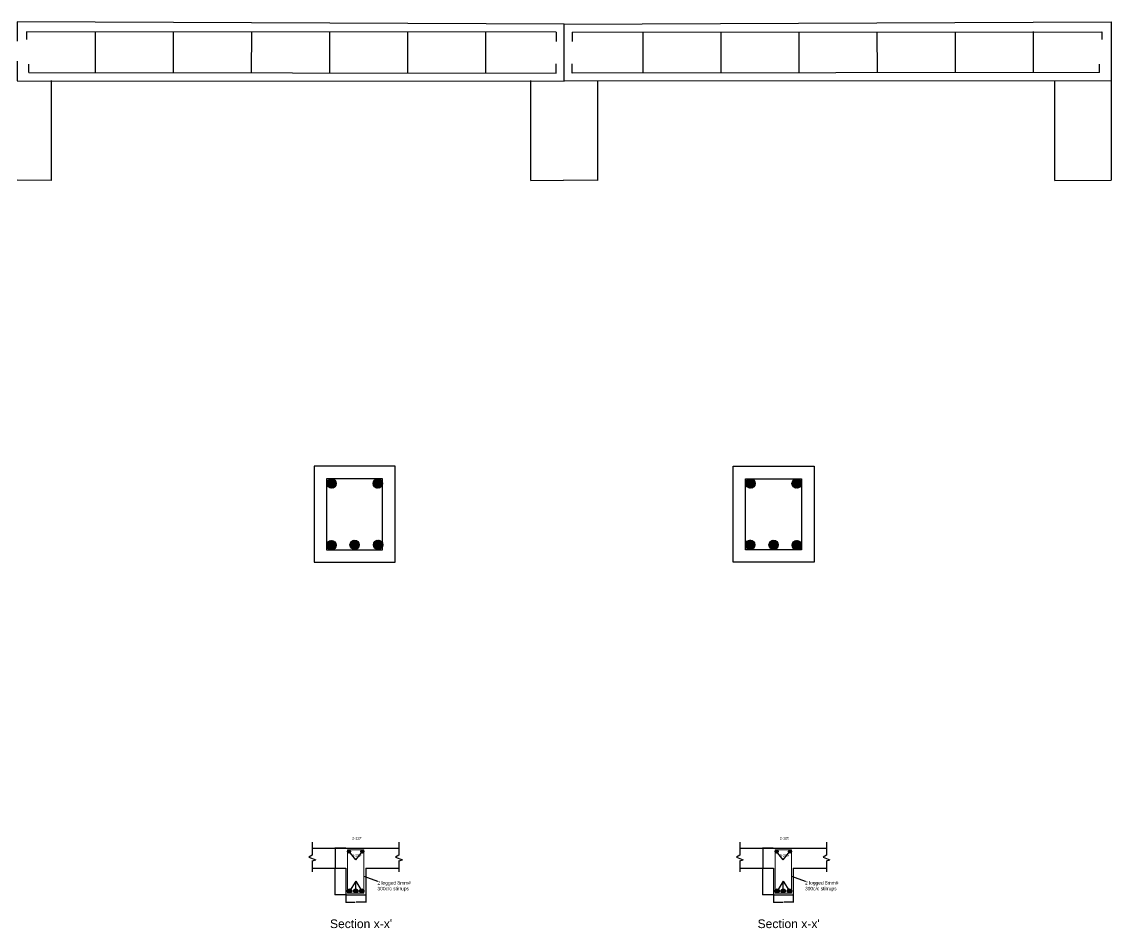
# Model space of a CAD drawing. Header units: feet. Extents: x -818749 to 7402802, y -779513 to 6609444.
# Drawn here: x -818423.9 to -818101.7, y -776811.5 to -776543.4 of the extents above; entities that cross this region are included whole.
import ezdxf

# ---------------------------------------------------------------- set-up
doc = ezdxf.new("R2010")
doc.units = ezdxf.units.FT
doc.header["$MEASUREMENT"] = 0
doc.linetypes.add('CENTER2', pattern=[1.125, 0.75, -0.125, 0.125, -0.125])
doc.layers.add('GRID', color=7, linetype='CENTER2', plot=False)
doc.layers.add('P-SANR-FIXT', color=6, linetype='Continuous', lineweight=9)
doc.layers.add('red', color=1, linetype='Continuous')
doc.styles.get("Standard").update_dxf_attribs({"font": 'arial.ttf'})
doc.dimstyles.new('Copy of Standard', dxfattribs={"dimscale": 0.3, "dimtxt": 0.18, "dimasz": 0.18, "dimexe": 0.18, "dimexo": 0.0625, "dimgap": 0.09, "dimtad": 0, "dimtih": 1, "dimtoh": 1, "dimdec": 4, "dimzin": 0, "dimdsep": 46, "dimtxsty": 'Standard', "dimcen": 0.09, "dimadec": 0, "dimazin": 0, "dimtfac": 1, "dimtdec": 4, "dimtofl": 0, "dimtmove": 0, "dimatfit": 3, "dimfxl": 1, "dimtolj": 1, "dimtzin": 0, "dimarcsym": 0})
pattern_1 = [(45, (-820699.94835, -770936.80264), (-0.0883883476, 0.0883883476), [])]

# ---------------------------------------------------------------- blocks, each defined once
blk = doc.blocks.new('*D43')
at = {"color": 0, "lineweight": -2, "transparency": 16777216}
for p, q in [((-818328.05, -776801.68), (-818328.05, -776803.87)), ((-818322.15, -776801.68), (-818322.15, -776803.87)), ((-818327.99, -776803.82), (-818325.24, -776803.82)), ((-818322.21, -776803.82), (-818324.96, -776803.82))]:
    blk.add_line(p, q, dxfattribs=at)
at = {"color": 0, "transparency": 16777216}
for points in [[(-818327.99, -776803.81), (-818327.99, -776803.82), (-818328.05, -776803.82)], [(-818322.21, -776803.81), (-818322.21, -776803.82), (-818322.15, -776803.82)]]:
    blk.add_solid(points, dxfattribs=at)
at = {"layer": 'Defpoints', "color": 0, "transparency": 16777216}
for p in [(-818328.05, -776801.66), (-818322.15, -776801.66), (-818322.15, -776803.82)]:
    blk.add_point(p, dxfattribs=at)
at = {"color": 0, "transparency": 16777216, "insert": (-818325.1, -776803.82), "char_height": 0.054, "attachment_point": 5}
blk.add_mtext('\\A1;5.8940', dxfattribs=at)
blk = doc.blocks.new('*D44')
at = {"color": 0, "lineweight": -2, "transparency": 16777216}
for p, q in [((-818328.07, -776787.82), (-818331.24, -776787.82)), ((-818331.18, -776787.88), (-818331.18, -776793.66)), ((-818331.18, -776801.61), (-818331.18, -776793.77)), ((-818328.07, -776801.66), (-818331.24, -776801.66))]:
    blk.add_line(p, q, dxfattribs=at)
at = {"color": 0, "transparency": 16777216}
for points in [[(-818331.19, -776787.88), (-818331.17, -776787.88), (-818331.18, -776787.82)], [(-818331.19, -776801.61), (-818331.17, -776801.61), (-818331.18, -776801.66)]]:
    blk.add_solid(points, dxfattribs=at)
at = {"layer": 'Defpoints', "color": 0, "transparency": 16777216}
for p in [(-818331.18, -776787.82), (-818328.05, -776787.82), (-818328.05, -776801.66)]:
    blk.add_point(p, dxfattribs=at)
at = {"color": 0, "transparency": 16777216, "insert": (-818331.18, -776793.72), "char_height": 0.054, "attachment_point": 5}
blk.add_mtext('\\A1;13.8381', dxfattribs=at)
blk = doc.blocks.new('*D45')
at = {"color": 0, "lineweight": -2, "transparency": 16777216}
for p, q in [((-818201.6, -776801.68), (-818201.6, -776803.87)), ((-818195.7, -776801.68), (-818195.7, -776803.87)), ((-818201.54, -776803.82), (-818198.79, -776803.82)), ((-818195.76, -776803.82), (-818198.51, -776803.82))]:
    blk.add_line(p, q, dxfattribs=at)
at = {"color": 0, "transparency": 16777216}
for points in [[(-818201.54, -776803.81), (-818201.54, -776803.82), (-818201.6, -776803.82)], [(-818195.76, -776803.81), (-818195.76, -776803.82), (-818195.7, -776803.82)]]:
    blk.add_solid(points, dxfattribs=at)
at = {"layer": 'Defpoints', "color": 0, "transparency": 16777216}
for p in [(-818201.6, -776801.66), (-818195.7, -776801.66), (-818195.7, -776803.82)]:
    blk.add_point(p, dxfattribs=at)
at = {"color": 0, "transparency": 16777216, "insert": (-818198.65, -776803.82), "char_height": 0.054, "attachment_point": 5}
blk.add_mtext('\\A1;5.8940', dxfattribs=at)
blk = doc.blocks.new('*D46')
at = {"color": 0, "lineweight": -2, "transparency": 16777216}
for p, q in [((-818201.62, -776787.82), (-818204.79, -776787.82)), ((-818204.73, -776787.88), (-818204.73, -776793.66)), ((-818204.73, -776801.61), (-818204.73, -776793.77)), ((-818201.62, -776801.66), (-818204.79, -776801.66))]:
    blk.add_line(p, q, dxfattribs=at)
at = {"color": 0, "transparency": 16777216}
for points in [[(-818204.74, -776787.88), (-818204.72, -776787.88), (-818204.73, -776787.82)], [(-818204.74, -776801.61), (-818204.72, -776801.61), (-818204.73, -776801.66)]]:
    blk.add_solid(points, dxfattribs=at)
at = {"layer": 'Defpoints', "color": 0, "transparency": 16777216}
for p in [(-818204.73, -776787.82), (-818201.6, -776787.82), (-818201.6, -776801.66)]:
    blk.add_point(p, dxfattribs=at)
at = {"color": 0, "transparency": 16777216, "insert": (-818204.73, -776793.72), "char_height": 0.054, "attachment_point": 5}
blk.add_mtext('\\A1;13.8381', dxfattribs=at)

msp = doc.modelspace()

# ---------------------------------------------------------------- hatches: boundary and pattern name
at = {"layer": 'GRID', "linetype": 'ByBlock'}
h = msp.add_hatch(dxfattribs=at)
h.set_pattern_fill('ANSI31', color=1)
h.set_pattern_definition(pattern_1)
h.paths.add_polyline_path([(-818317.20473, -776679.98939, -1), (-818319.96819, -776679.98939, -1)])
h.paths.add_polyline_path([(-818333.59957, -776679.97525, -1), (-818330.83612, -776679.97525, -1)])
h.paths.add_polyline_path([(-818330.8891, -776698.19563, -0.373240032), (-818332.07544, -776699.56347), (-818332.46623, -776699.56347, -0.373240032), (-818333.65256, -776698.19563, -1)])
h.paths.add_polyline_path([(-818324.03681, -776698.13522, -1), (-818326.80027, -776698.13522, -1)])
h.paths.add_polyline_path([(-818317.13702, -776697.80243), (-818317.13702, -776698.3786, -0.900134044), (-818319.87011, -776698.09051, -0.900134044)])
h = msp.add_hatch(dxfattribs=at)
h.set_pattern_fill('ANSI31', color=1)
h.set_pattern_definition(pattern_1)
h.paths.add_polyline_path([(-818209.7222, -776679.98939, 1), (-818206.95874, -776679.98939, 1)])
h.paths.add_polyline_path([(-818193.32735, -776679.97525, 1), (-818196.09081, -776679.97525, 1)])
h.paths.add_polyline_path([(-818196.03782, -776698.19563, 0.373240032), (-818194.85149, -776699.56347), (-818194.4607, -776699.56347, 0.373240032), (-818193.27437, -776698.19563, 1)])
h.paths.add_polyline_path([(-818202.89011, -776698.13522, 1), (-818200.12666, -776698.13522, 1)])
h.paths.add_polyline_path([(-818209.78991, -776697.80243), (-818209.78991, -776698.3786, 0.900134044), (-818207.05682, -776698.09051, 0.900134044)])
at = {"layer": 'red'}
h = msp.add_hatch(color=256, dxfattribs=at)
h.dxf.hatch_style = 1
h.paths.add_polyline_path([(-818327.53429, -776788.80487, 1), (-818326.59887, -776788.80487, 1)])
h = msp.add_hatch(color=256, dxfattribs=at)
h.dxf.hatch_style = 1
h.paths.add_polyline_path([(-818323.60077, -776788.80487, 1), (-818322.66534, -776788.80487, 1)])
h = msp.add_hatch(color=256, dxfattribs=at)
h.dxf.hatch_style = 1
h.paths.add_polyline_path([(-818201.08438, -776788.80487, 1), (-818200.14895, -776788.80487, 1)])
h = msp.add_hatch(color=256, dxfattribs=at)
h.dxf.hatch_style = 1
h.paths.add_polyline_path([(-818197.15085, -776788.80487, 1), (-818196.21542, -776788.80487, 1)])
h = msp.add_hatch(color=256, dxfattribs=at)
h.dxf.hatch_style = 1
h.paths.add_polyline_path([(-818326.25299, -776800.50955, 1), (-818327.53429, -776800.50955, 1)])
h = msp.add_hatch(color=256, dxfattribs=at)
h.dxf.hatch_style = 1
h.paths.add_polyline_path([(-818325.74047, -776800.50955, 1), (-818324.45916, -776800.50955, 1)])
h = msp.add_hatch(color=256, dxfattribs=at)
h.dxf.hatch_style = 1
h.paths.add_polyline_path([(-818323.94664, -776800.50955, 1), (-818322.66534, -776800.50955, 1)])
h = msp.add_hatch(color=256, dxfattribs=at)
h.dxf.hatch_style = 1
h.paths.add_polyline_path([(-818199.80307, -776800.50955, 1), (-818201.08438, -776800.50955, 1)])
h = msp.add_hatch(color=256, dxfattribs=at)
h.dxf.hatch_style = 1
h.paths.add_polyline_path([(-818199.29055, -776800.50955, 1), (-818198.00925, -776800.50955, 1)])
h = msp.add_hatch(color=256, dxfattribs=at)
h.dxf.hatch_style = 1
h.paths.add_polyline_path([(-818197.49672, -776800.50955, 1), (-818196.21542, -776800.50955, 1)])

# ---------------------------------------------------------------- linework, layer by layer
at = {"color": 242, "true_color": 0xcd2027}
for p, q in [((-818422.48658, -776546.29978), (-818422.48858, -776548.60942)), ((-818265.86676, -776546.43572), (-818265.86676, -776549.20875)), ((-818261.06017, -776546.43572), (-818261.06017, -776549.20875)), ((-818104.44035, -776546.29978), (-818104.43834, -776548.60942)), ((-818421.78713, -776558.40774), (-818421.78495, -776555.8884)), ((-818265.86676, -776558.54292), (-818265.86676, -776555.76989)), ((-818261.06017, -776558.54292), (-818261.06017, -776555.76989)), ((-818105.13979, -776558.40774), (-818105.14198, -776555.8884))]:
    msp.add_line(p, q, dxfattribs=at)
at = {"color": 217, "true_color": 0x93278f}
for p, q in [((-818402.14504, -776546.28607), (-818402.15834, -776558.39326)), ((-818379.05784, -776546.31143), (-818379.07113, -776558.41861)), ((-818355.97063, -776546.33678), (-818355.98393, -776558.44396)), ((-818332.88342, -776546.36213), (-818332.89672, -776558.46932)), ((-818309.79622, -776546.38748), (-818309.80951, -776558.49467)), ((-818286.70901, -776546.41284), (-818286.72231, -776558.52002)), ((-818240.21791, -776546.41284), (-818240.20462, -776558.52002)), ((-818217.13071, -776546.38748), (-818217.11741, -776558.49467)), ((-818194.0435, -776546.36213), (-818194.03021, -776558.46932)), ((-818170.9563, -776546.33678), (-818170.943, -776558.44396)), ((-818147.86909, -776546.31143), (-818147.85579, -776558.41861)), ((-818124.78188, -776546.28607), (-818124.76859, -776558.39326))]:
    msp.add_line(p, q, dxfattribs=at)
for p, q in [((-818101.69468, -776546.26072), (-818101.68138, -776558.36791)), ((-818415.10076, -776590.2797), (-818415.06838, -776560.78953)), ((-818273.30556, -776590.2797), (-818273.33794, -776560.78953)), ((-818253.48973, -776590.2797), (-818253.45735, -776560.78953)), ((-818118.33509, -776590.2797), (-818118.36748, -776560.78953)), ((-818101.69572, -776560.77122), (-818101.69572, -776590.26143)), ((-818415.10076, -776590.2797), (-818425.23121, -776590.26143)), ((-818273.30556, -776590.28249), (-818263.62226, -776590.26143)), ((-818253.48973, -776590.2797), (-818263.62018, -776590.26143)), ((-818118.33509, -776590.2797), (-818101.69572, -776590.26143)), ((-818337.945, -776786.09268), (-818337.945, -776789.89364)), ((-818312.31891, -776786.09268), (-818312.31891, -776789.89364)), ((-818211.49509, -776786.09268), (-818211.49509, -776789.89364)), ((-818185.86899, -776786.09268), (-818185.86899, -776789.89364)), ((-818337.91286, -776787.82463), (-818312.28677, -776787.82463)), ((-818325.09982, -776791.2866), (-818327.06658, -776788.80487)), ((-818325.09982, -776791.2866), (-818323.13305, -776788.80487)), ((-818211.46295, -776787.82463), (-818185.83685, -776787.82463)), ((-818198.6499, -776791.2866), (-818200.61666, -776788.80487)), ((-818198.6499, -776791.2866), (-818196.68313, -776788.80487)), ((-818337.945, -776789.89364), (-818338.97911, -776790.52943)), ((-818338.97911, -776790.52943), (-818336.94112, -776791.23753)), ((-818337.945, -776791.58633), (-818336.94112, -776791.23753)), ((-818337.945, -776791.58633), (-818337.945, -776794.83974)), ((-818312.31891, -776789.89364), (-818313.35302, -776790.52943)), ((-818313.35302, -776790.52943), (-818311.31502, -776791.23753)), ((-818312.31891, -776791.58633), (-818311.31502, -776791.23753)), ((-818312.31891, -776791.58633), (-818312.31891, -776794.83974)), ((-818211.49509, -776789.89364), (-818212.5292, -776790.52943)), ((-818212.5292, -776790.52943), (-818210.4912, -776791.23753)), ((-818211.49509, -776791.58633), (-818210.4912, -776791.23753)), ((-818211.49509, -776791.58633), (-818211.49509, -776794.83974)), ((-818185.86899, -776789.89364), (-818186.9031, -776790.52943)), ((-818186.9031, -776790.52943), (-818184.86511, -776791.23753)), ((-818185.86899, -776791.58633), (-818184.86511, -776791.23753)), ((-818185.86899, -776791.58633), (-818185.86899, -776794.83974)), ((-818337.91286, -776793.71863), (-818328.04682, -776793.71863)), ((-818328.04682, -776793.71863), (-818328.04682, -776801.66272)), ((-818322.66534, -776796.13166), (-818318.6719, -776797.56108)), ((-818322.15282, -776793.71863), (-818312.28677, -776793.71863)), ((-818322.15282, -776793.71863), (-818322.15282, -776801.66272)), ((-818211.46295, -776793.71863), (-818201.5969, -776793.71863)), ((-818201.5969, -776793.71863), (-818201.5969, -776801.66272)), ((-818196.21542, -776796.13166), (-818192.22199, -776797.56108)), ((-818195.7029, -776793.71863), (-818185.83685, -776793.71863)), ((-818195.7029, -776793.71863), (-818195.7029, -776801.66272)), ((-818325.09982, -776797.56282), (-818326.89364, -776800.50955)), ((-818325.09982, -776800.50955), (-818325.09982, -776797.56282)), ((-818325.09982, -776797.56282), (-818323.30599, -776800.50955)), ((-818198.6499, -776797.56282), (-818200.44373, -776800.50955)), ((-818198.6499, -776800.50955), (-818198.6499, -776797.56282)), ((-818198.6499, -776797.56282), (-818196.85607, -776800.50955)), ((-818328.04682, -776801.66272), (-818322.15282, -776801.66272)), ((-818201.5969, -776801.66272), (-818195.7029, -776801.66272))]:
    msp.add_line(p, q)
for points in [[(-818425.24506, -776555.04104), (-818425.24506, -776560.81869), (-818263.46346, -776560.94886), (-818263.46346, -776544.03507), (-818425.23225, -776543.37191), (-818425.23225, -776549.14953)], [(-818101.68186, -776555.04104), (-818101.68186, -776560.81869), (-818263.46346, -776560.94886), (-818263.46346, -776544.03507), (-818101.69468, -776543.37191), (-818101.69468, -776549.14953)]]:
    msp.add_lwpolyline(points)
at = {"color": 242, "true_color": 0xcd2027}
for points in [[(-818265.86676, -776546.43572), (-818422.48658, -776546.29978)], [(-818261.06017, -776546.43572), (-818104.44035, -776546.29978)], [(-818421.78713, -776558.40774), (-818265.86676, -776558.54292)], [(-818105.13979, -776558.40774), (-818261.06017, -776558.54292)]]:
    msp.add_lwpolyline(points, dxfattribs=at)
for points in [[(-818313.43965, -776674.87514), (-818337.39744, -776674.87514), (-818337.39744, -776703.26085), (-818313.43965, -776703.26085)], [(-818213.48728, -776674.87514), (-818189.52949, -776674.87514), (-818189.52949, -776703.26085), (-818213.48728, -776703.26085)], [(-818317.13702, -776678.57252), (-818333.70006, -776678.57252), (-818333.70006, -776699.56347), (-818317.13702, -776699.56347)], [(-818209.78991, -776678.57252), (-818193.22686, -776678.57252), (-818193.22686, -776699.56347), (-818209.78991, -776699.56347)]]:
    msp.add_lwpolyline(points, close=True)
for centre, radius in [((-818332.21784, -776679.97525), 1.38173), ((-818318.58646, -776679.98939), 1.38173), ((-818208.34047, -776679.98939), 1.38173), ((-818194.70908, -776679.97525), 1.38173), ((-818332.27083, -776698.19563), 1.38173), ((-818325.41854, -776698.13522), 1.38173), ((-818318.48838, -776698.09051), 1.38173), ((-818208.43854, -776698.09051), 1.38173), ((-818201.50839, -776698.13522), 1.38173), ((-818194.65609, -776698.19563), 1.38173), ((-818323.13305, -776788.80487), 0.46771), ((-818196.68313, -776788.80487), 0.46771), ((-818325.09982, -776800.50955), 0.64065), ((-818323.30599, -776800.50955), 0.64065), ((-818198.6499, -776800.50955), 0.64065), ((-818196.85607, -776800.50955), 0.64065)]:
    msp.add_circle(centre, radius)
at = {"layer": 'P-SANR-FIXT'}
for points in [[(-818327.53429, -776788.33715), (-818322.66534, -776788.33715), (-818322.66534, -776801.1502), (-818327.53429, -776801.1502)], [(-818201.08438, -776788.33715), (-818196.21542, -776788.33715), (-818196.21542, -776801.1502), (-818201.08438, -776801.1502)]]:
    msp.add_lwpolyline(points, close=True, dxfattribs=at)
at = {"layer": 'red'}
for centre, radius in [((-818327.06658, -776788.80487), 0.46771), ((-818200.61666, -776788.80487), 0.46771), ((-818326.89364, -776800.50955), 0.64065), ((-818200.44373, -776800.50955), 0.64065)]:
    msp.add_circle(centre, radius, dxfattribs=at)

# ---------------------------------------------------------------- texts
at = {"attachment_point": 1}
for s, width, heights, insert, char_height in [('{\\H0.75x;       \\H0.1x;2-12#\\P}  {\\H0.75x;      }', 83.1991223, [38.999], (-818347.03467, -776784.50746), 10.2504373), ('{\\H0.75x;       \\H0.1x;2-12#\\P}  {\\H0.75x;      }', 83.1991223, [38.999], (-818220.58475, -776784.50746), 10.2504373), ('{\\H0.75x;       \\H0.1x;3-25#\\P}  {\\H0.75x;      }', 83.1991223, [38.999], (-818347.03467, -776789.63858), 10.2504373), ('{\\H0.75x;       \\H0.1x;3-25#\\P}  {\\H0.75x;      }', 83.1991223, [38.999], (-818220.58475, -776789.63858), 10.2504373), ('2 logged 8mm# 300c/c stirrups', 11.4389674, [6.1756], (-818318.6719, -776797.56108), 1.0250437), ('2 logged 8mm# 300c/c stirrups', 11.4389674, [6.1756], (-818192.22199, -776797.56108), 1.0250437), ("Section x-x'", 40.1657664, [12.75552], (-818332.71907, -776808.90772), 2.5626093), ("Section x-x'", 40.1657664, [12.75552], (-818206.26916, -776808.90772), 2.5626093)]:
    msp.add_mtext_dynamic_manual_height_columns(s, width=width, gutter_width=25.62609, heights=heights, dxfattribs=dict(at, insert=insert, char_height=char_height))

# ---------------------------------------------------------------- dimensions: what is measured, and where the dimension line sits
for base, p1, p2, picture, middle in [((-818331.18174, -776787.82463), (-818328.04682, -776801.66272), (-818328.04682, -776787.82463), '*D44', (-818331.18174, -776793.71863)), ((-818204.73182, -776787.82463), (-818201.5969, -776801.66272), (-818201.5969, -776787.82463), '*D46', (-818204.73182, -776793.71863))]:
    dim = msp.add_linear_dim(base=base, p1=p1, p2=p2, angle=90, dimstyle='Copy of Standard')
    dim.commit()
    dim.dimension.update_dxf_attribs({"geometry": picture, "text_midpoint": middle, "dimtype": 160})
for base, p1, p2, picture, middle in [((-818322.15282, -776803.81553), (-818328.04682, -776801.66272), (-818322.15282, -776801.66272), '*D43', (-818325.09982, -776803.81553)), ((-818195.7029, -776803.81553), (-818201.5969, -776801.66272), (-818195.7029, -776801.66272), '*D45', (-818198.6499, -776803.81553))]:
    dim = msp.add_linear_dim(base=base, p1=p1, p2=p2, dimstyle='Copy of Standard')
    dim.commit()
    dim.dimension.update_dxf_attribs({"geometry": picture, "text_midpoint": middle})

doc.saveas('drawing.dxf')
